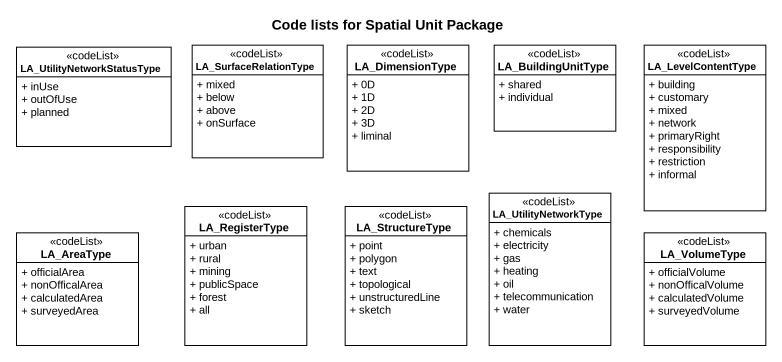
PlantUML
@startuml
title Code lists for Spatial Unit Package
hide circle
hide empty members
skinparam classAttributeIconSize 0
class LA_UtilityNetworkStatusType <<codeList>> #FFFFFF {
  + inUse
  + outOfUse
  + planned
}
class LA_SurfaceRelationType <<codeList>> #FFFFFF {
  + mixed
  + below
  + above
  + onSurface
}
class LA_DimensionType <<codeList>> #FFFFFF {
  + 0D
  + 1D
  + 2D
  + 3D
  + liminal
}
class LA_BuildingUnitType <<codeList>> #FFFFFF {
  + shared
  + individual
}
class LA_LevelContentType <<codeList>> #FFFFFF {
  + building
  + customary
  + mixed
  + network
  + primaryRight
  + responsibility
  + restriction
  + informal
}
class LA_UtilityNetworkType <<codeList>> #FFFFFF {
  + chemicals
  + electricity
  + gas
  + heating
  + oil
  + telecommunication
  + water
}
class LA_AreaType <<codeList>> #FFFFFF {
  + officialArea
  + nonOfficalArea
  + calculatedArea
  + surveyedArea
}
class LA_RegisterType <<codeList>> #FFFFFF {
  + urban
  + rural
  + mining
  + publicSpace
  + forest
  + all
}
class LA_StructureType <<codeList>> #FFFFFF {
  + point
  + polygon
  + text
  + topological
  + unstructuredLine
  + sketch
}
class LA_VolumeType <<codeList>> #FFFFFF {
  + officialVolume
  + nonOfficalVolume
  + calculatedVolume
  + surveyedVolume
}
@enduml
